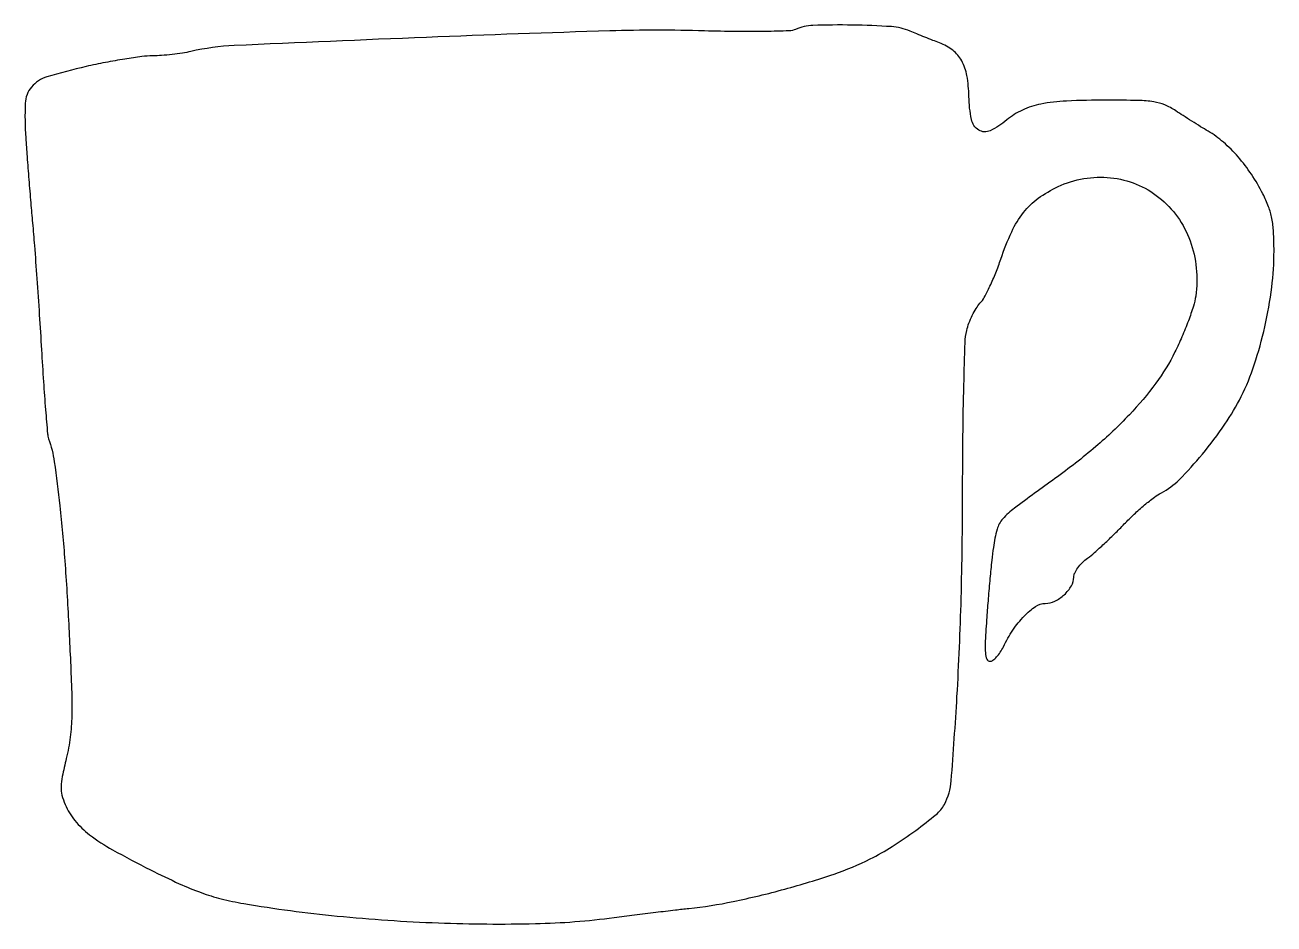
# Model space of a CAD drawing. Extents: x 0 to 281, y 0 to 202.
import ezdxf

# ---------------------------------------------------------------- set-up
doc = ezdxf.new("R2010")
doc.units = 0

msp = doc.modelspace()

# ---------------------------------------------------------------- linework, layer by layer
msp.add_lwpolyline([(173.5, 200.969161, -0.096853), (172.042244, 200.634447, -0.003992), (166.653125, 200.501793, -0.006811), (160.233087, 200.4825, -0.004768), (153, 200.628283, 0.015002), (131.74434, 200.621615, 0.002446), (90.548153, 199.170606, 0.001226), (47.353624, 197.331498, 0.045518), (37.613864, 195.998896, -0.018077), (35.714008, 195.631941, -0.010182), (33.386573, 195.317506, -0.010152), (31.021734, 195.095466, -0.016354), (29, 195.013319, 0.02998), (26.597312, 194.850053, 0.007768), (22.756883, 194.295824, 0.007873), (18.390729, 193.525624, 0.007954), (14.065984, 192.620734, 0.017968), (5.249607, 190.293308, 0.144654), (1.78438, 188.016316, 0.167522), (0.372448, 184.37788, 0.026203), (0.483295, 176.564432, 0.002187), (0.781108, 172.374277, 0.001187), (1.182018, 167.225177, 0.001182), (1.614805, 161.987404, 0.00187), (2.013185, 157.5, -0.004108), (2.442104, 152.410102, -0.001394), (2.984267, 145.003125, -0.001386), (3.537764, 136.816105, -0.001595), (4.019381, 129, 0.002206), (4.471726, 121.802275, 0.003262), (4.937507, 115.49375, 0.00149), (5.385356, 110.123687, 0.063036), (5.627318, 109, -0.048734), (6.901665, 103.806148, -0.008794), (8.149386, 93.926345, -0.008764), (9.270115, 81.577841, -0.005753), (10.147479, 67.324361, -0.002317), (10.765448, 53.703441, -0.014659), (10.844482, 46.763826, -0.027547), (10.49047, 41.923532, -0.027592), (9.606523, 37.154144, 0.009195), (8.705345, 33.12491, 0.043748), (8.436527, 30.781434, 0.066479), (8.634744, 28.918347, 0.041338), (9.330083, 26.829783, 0.071897), (11.534693, 23.214222, 0.0566), (14.842187, 20.028751, 0.036561), (20.019666, 16.633394, 0.010498), (28.5, 12.149741, 0.008645), (34.994685, 9.027913, 0.021186), (39.899398, 7.020899, 0.025332), (44.39992, 5.651401, 0.018658), (49.5, 4.57805, 0.018392), (70.481547, 1.763678, 0.014684), (93.254139, 0.231197, 0.015031), (115.004912, 0.062241, 0.027362), (132.715618, 1.428709, -0.001369), (137.284407, 2.02126, -0.001175), (142.094588, 2.620251, -0.001183), (146.464873, 3.143544, -0.003404), (149.5, 3.47875, 0.025447), (159.444085, 5.023083, 0.015335), (171.049749, 7.809387, 0.015331), (182.121623, 11.197332, 0.034101), (190.252822, 14.594804, 0.024838), (195.215448, 17.394366, 0.017671), (200.49161, 20.993386, 0.015128), (205.0656, 24.574327, 0.096529), (206.918389, 26.847508, 0.103866), (208.463993, 32.13468, 0.004698), (209.75647, 51.107141, 0.007966), (210.69909, 73.173635, 0.006508), (211.023857, 96.800032, -0.002526), (211.097914, 109.607145, -0.003559), (211.302916, 121.024339, -0.002092), (211.584269, 130.638428, -0.048683), (211.940345, 133.346655, -0.032883), (212.435248, 134.982632, -0.024341), (213.185691, 136.717912, -0.024793), (214.059534, 138.29334, -0.049588), (214.926337, 139.42159, 0.063863), (215.898592, 140.76453, 0.014675), (217.167844, 143.264866, 0.014935), (218.469185, 146.254744, 0.014077), (219.617386, 149.37601, -0.027071), (222.059381, 155.517147, -0.059058), (224.706489, 159.829052, -0.068224), (228.017684, 163.014195, -0.048528), (232.459135, 165.633129, -0.134881), (244.283561, 167.634356, -0.1437), (255.146265, 163.220741, -0.139067), (262.141003, 153.486001, -0.123629), (263.397083, 141.052896, -0.039548), (262.875024, 138.765396, -0.01291), (261.754967, 135.487413, -0.012775), (260.318261, 131.896848, -0.014073), (258.742623, 128.5, -0.04356), (254.443927, 121.481147, -0.030557), (248.486447, 114.374844, -0.027152), (240.921947, 107.217841, -0.019521), (231.764311, 100.045823, 0.002785), (222.677576, 93.407615, 0.051068), (220.036378, 91.002995, 0.116122), (218.762568, 88.665715, 0.033239), (217.931821, 84.595374, 0.007374), (217.581993, 81.697326, 0.002719), (217.171187, 77.60063, 0.002694), (216.771017, 73.12211, 0.003237), (216.444637, 68.905689, 0.004627), (216.111941, 63.50488, 0.031753), (216.141788, 60.84382, 0.081997), (216.475567, 59.469932, 0.300821), (217.185967, 59, 0.162807), (217.847594, 59.221301, 0.045782), (218.664772, 59.963072, 0.041002), (219.48837, 61.023669, 0.033349), (220.193003, 62.278542, -0.03647), (222.328132, 66.026037, -0.044425), (224.865054, 69.165931, -0.050448), (227.425827, 71.329928, -0.151342), (229.588894, 72, 0.114183), (231.746049, 72.49913, 0.072919), (233.879244, 73.959604, 0.07439), (235.461353, 75.930671, 0.132736), (236, 77.923942, -0.117474), (236.214484, 78.824241, -0.041135), (236.914468, 79.966005, -0.038116), (237.921845, 81.141826, -0.036142), (239.113083, 82.173942, 0.020353), (240.65427, 83.426368, 0.006704), (242.817904, 85.388148, 0.006664), (245.162257, 87.630861, 0.007504), (247.353674, 89.849541, -0.013904), (249.551638, 92.018604, -0.013005), (251.91522, 94.112476, -0.013102), (254.109582, 95.860825, -0.042645), (255.682012, 96.849541, 0.078845), (259.672504, 99.780158, 0.021907), (264.900851, 105.550241, 0.02274), (269.952481, 112.238222, 0.03477), (273.637533, 118.5, 0.036194), (276.571026, 125.63543, 0.024085), (278.92701, 134.163599, 0.023823), (280.483547, 143.032385, 0.031535), (281, 151.212697, 0.013232), (280.887231, 155.473301, 0.03503), (280.513554, 158.497127, 0.041864), (279.770172, 161.115177, 0.027177), (278.50186, 163.996329, 0.029478), (275.926309, 168.412689, 0.032788), (272.930874, 172.332972, 0.034766), (269.639786, 175.610176, 0.044856), (266.180072, 178.10173, -0.004124), (264.510835, 179.108519, -0.002403), (262.524381, 180.342283, -0.002402), (260.546493, 181.597226, -0.004062), (258.902928, 182.670094, 0.046751), (256.444426, 183.990948, 0.061654), (253.998936, 184.684698, 0.033226), (250.481145, 184.990965, 0.005009), (243.402928, 185.064566, 0.010651), (234.330502, 184.874724, 0.038412), (228.592122, 184.188559, 0.059359), (224.46783, 182.847517, 0.066737), (220.94993, 180.611323, -0.062673), (217.238033, 178.209406, -0.25636), (214.651016, 178.34605, -0.207927), (213.000856, 180.726774, -0.043539), (212.435872, 185.886341, 0.036526), (211.989314, 190.569633, 0.083641), (210.827343, 193.907729, 0.102434), (208.818837, 196.263359, 0.076372), (205.827463, 197.929417, -0.004095), (204.315885, 198.505136, -0.00239), (202.512789, 199.2188, -0.002389), (200.714221, 199.950633, -0.004047), (199.216073, 200.582824, 0.086058), (195.049255, 201.583594, 0.01225), (186.226634, 201.932447, 0.011655), (177.385093, 201.859174, 0.097104)], format="xyb", close=True)

doc.saveas('drawing.dxf')
